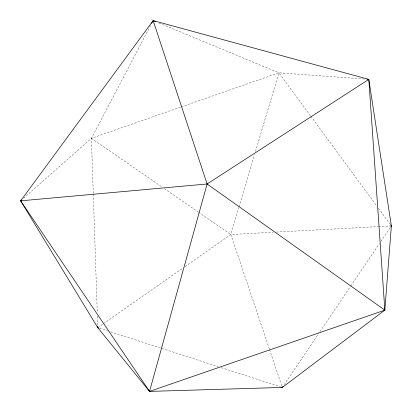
<?xml version="1.0" encoding="UTF-8"?>
<svg xmlns="http://www.w3.org/2000/svg" width="412" height="412" viewBox="0 0 412 412"><rect width="100%" height="100%" fill="white"/><g stroke="black" fill="none" stroke-linecap="round" stroke-linejoin="round"><path stroke-width="0.31" stroke-dasharray="2.06 1.54" d="M269.386 349.062L230.823 234.521L238.862 207.468M239.048 206.85L254.58 154.582M255.492 151.508L278.883 72.795L364.342 79.042M23.525 198.285L91.423 138.298L151.065 24.581M284.11 384.782L318.661 333.602M320.098 331.469L350.334 286.685M350.694 286.149L379.488 243.502M380.925 241.365L390.282 227.506M97.768 327.653L103.026 323.971M103.551 323.6L182.964 268.021M185.07 266.549L230.823 234.521L273.207 232.25M93.272 193.501L91.423 138.298L180.605 107.135M181.208 106.924L278.883 72.795L310.421 115.726M276.416 232.074L377.876 226.631M378.52 226.595L390.076 225.977M99.601 328.246L107.542 330.821M110.596 331.809L218.149 366.659M221.203 367.648L280.474 386.853M159.083 23.062L278.883 72.795M91.423 138.298L162.179 187.141M164.29 188.598L198.084 211.923M198.615 212.288L230.823 234.521M310.803 116.246L376.923 206.252M378.443 208.317L390.221 224.355M269.592 349.675L281.901 386.229M93.292 194.14L97.253 312.244M97.381 316.097L97.701 325.727"/><path stroke-width="0.62" d="M21.599 199.985L20.636 200.835L149.53 391.4L384.849 310.143L391.364 225.905L368.807 79.372L153.151 20.6L20.636 200.835L97.768 327.653L149.53 391.4L282.308 387.445L384.849 310.143L368.807 79.372L366.896 79.233M149.53 391.4L207.112 183.984L153.151 20.6L155.525 21.584M151.662 23.443L153.151 20.6M283.029 386.379L282.308 387.445L281.087 387.053M390.643 226.971L391.364 225.905L390.602 224.87M20.636 200.835L207.112 183.984L368.807 79.372M98.988 328.045L97.768 327.653L97.721 326.366M207.112 183.984L384.849 310.143"/></g></svg>
